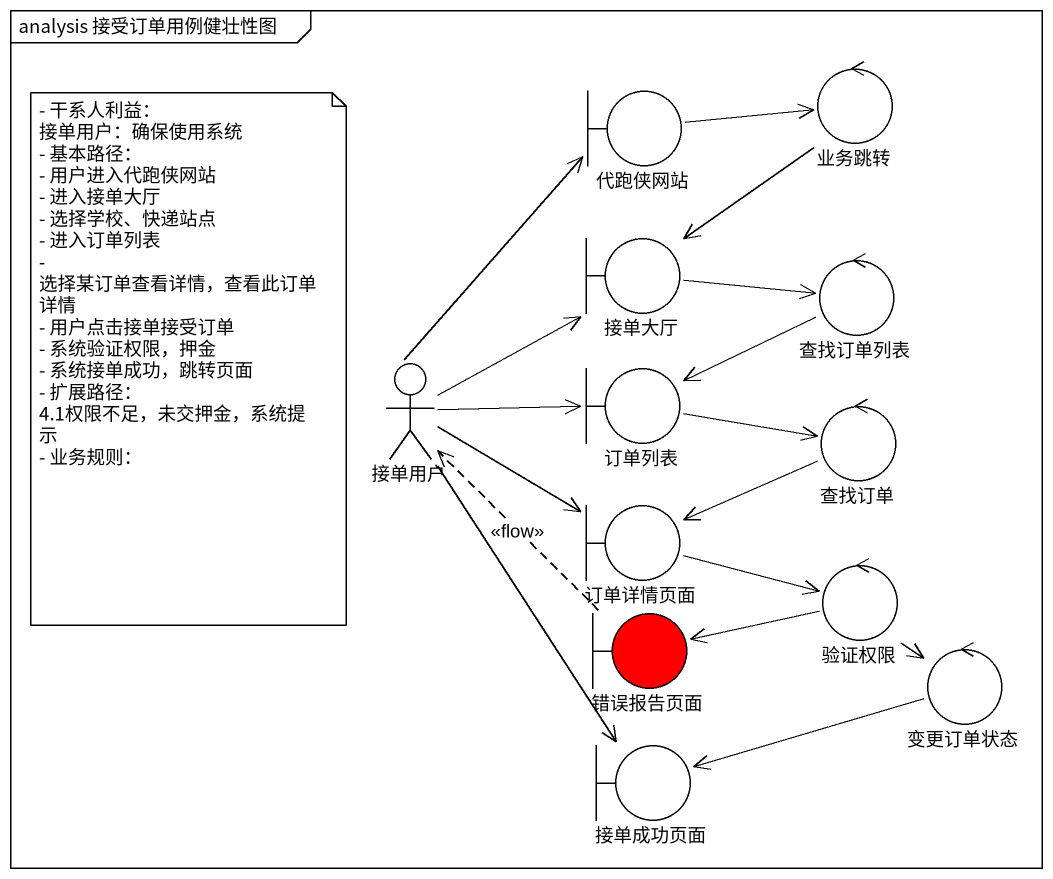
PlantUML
@startuml
mainframe analysis 接受订单用例健壮性图
boundary 代跑侠网站
control 业务跳转
boundary 接单大厅
control 查找订单列表
actor 接单用户
boundary 订单列表
control 查找订单
boundary 订单详情页面
control 验证权限
boundary 错误报告页面 #FF0000
control 变更订单状态
boundary 接单成功页面
代跑侠网站 -right-> 业务跳转
业务跳转 --> 接单大厅
接单大厅 -right-> 查找订单列表
查找订单列表 -left-> 订单列表
接单用户 -up-> 代跑侠网站
接单用户 -up-> 接单大厅
接单用户 -right-> 订单列表
接单用户 -right-> 订单详情页面
接单用户 --> 接单成功页面
订单列表 -right-> 查找订单
查找订单 -left-> 订单详情页面
订单详情页面 -right-> 验证权限
验证权限 -left-> 错误报告页面
验证权限 --> 变更订单状态
错误报告页面 .up.> 接单用户 : <<flow>>
变更订单状态 -left-> 接单成功页面
note as N1
  - 干系人利益：
  接单用户：确保使用系统
  - 基本路径：
  - 用户进入代跑侠网站
  - 进入接单大厅
  - 选择学校、快递站点
  - 进入订单列表
  - 选择某订单查看详情，查看此订单详情
  - 用户点击接单接受订单
  - 系统验证权限，押金
  - 系统接单成功，跳转页面
  - 扩展路径：
  4.1权限不足，未交押金，系统提示
  - 业务规则：
end note
@enduml
